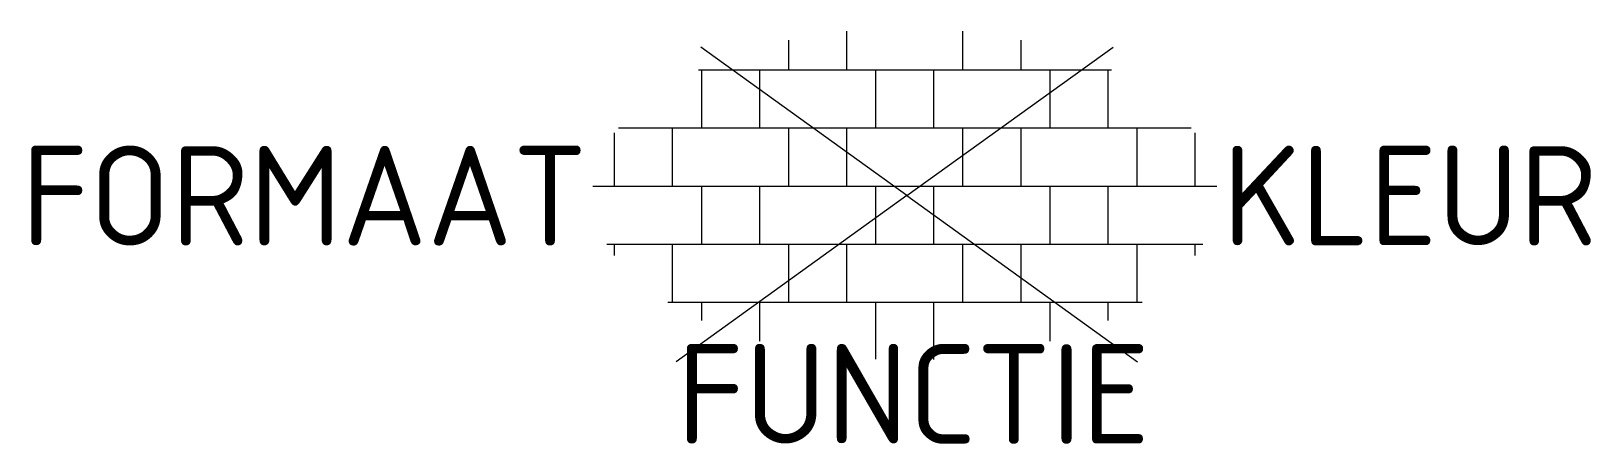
# Model space of a CAD drawing. Extents: x -15.8 to 12.4, y -4.5 to 3.
import ezdxf
from ezdxf.enums import TextEntityAlignment as Align

# ---------------------------------------------------------------- set-up
doc = ezdxf.new("R2010")
doc.units = 0
doc.styles.add('NLCS-ISO', font='NLCS-ISO.ttf')

msp = doc.modelspace()

# ---------------------------------------------------------------- linework, layer by layer
for p, q in [((-1.086, 2.274), (-1.086, 2.972)), ((1.014, 2.274), (1.014, 2.971)), ((-2.136, 2.274), (-2.136, 2.808)), ((2.064, 2.274), (2.064, 2.809)), ((-3.77, 2.274), (-3.186, 2.274)), ((-3.711, 1.224), (-3.711, 2.274)), ((-3.186, 2.274), (-0.036, 2.274)), ((-2.661, 1.224), (-2.661, 2.274)), ((-0.561, 1.224), (-0.561, 2.274)), ((-0.036, 2.274), (3.114, 2.274)), ((0.489, 1.224), (0.489, 2.274)), ((2.589, 1.224), (2.589, 2.274)), ((3.114, 2.274), (3.699, 2.274)), ((3.639, 1.224), (3.639, 2.274)), ((-5.286, 0.174), (-5.286, 1.133)), ((-5.214, 1.224), (-3.186, 1.224)), ((-4.236, 0.174), (-4.236, 1.224)), ((-3.186, 1.224), (-0.036, 1.224)), ((-2.136, 0.174), (-2.136, 1.224)), ((-1.086, 0.174), (-1.086, 1.224)), ((-0.036, 1.224), (3.114, 1.224)), ((1.014, 0.174), (1.014, 1.224)), ((2.064, 0.174), (2.064, 1.224)), ((3.114, 1.224), (5.142, 1.224)), ((4.164, 0.174), (4.164, 1.224)), ((5.214, 0.174), (5.214, 1.133)), ((-5.678, 0.174), (-3.186, 0.174)), ((-3.711, -0.876), (-3.711, 0.174)), ((-3.186, 0.174), (-0.036, 0.174)), ((-2.661, -0.876), (-2.661, 0.174)), ((-0.561, -0.876), (-0.561, 0.174)), ((-0.036, 0.174), (3.114, 0.174)), ((0.489, -0.876), (0.489, 0.174)), ((2.589, -0.876), (2.589, 0.174)), ((3.114, 0.174), (5.606, 0.174)), ((3.639, -0.876), (3.639, 0.174)), ((-5.425, -0.876), (-3.186, -0.876)), ((-5.286, -1.084), (-5.286, -0.876)), ((-4.236, -1.926), (-4.236, -0.876)), ((-3.186, -0.876), (-0.036, -0.876)), ((-2.136, -1.926), (-2.136, -0.876)), ((-1.086, -1.926), (-1.086, -0.876)), ((-0.036, -0.876), (3.114, -0.876)), ((1.014, -1.926), (1.014, -0.876)), ((2.064, -1.926), (2.064, -0.876)), ((3.114, -0.876), (5.354, -0.876)), ((4.164, -1.926), (4.164, -0.876)), ((5.214, -1.084), (5.214, -0.876)), ((-4.326, -1.926), (-3.186, -1.926)), ((-3.711, -2.254), (-3.711, -1.926)), ((-3.186, -1.926), (-0.036, -1.926)), ((-2.661, -2.631), (-2.661, -1.926)), ((-0.561, -2.958), (-0.561, -1.926)), ((-0.036, -1.926), (3.114, -1.926)), ((0.489, -2.961), (0.489, -1.926)), ((2.589, -2.631), (2.589, -1.926)), ((3.114, -1.926), (4.256, -1.926)), ((3.639, -2.254), (3.639, -1.926))]:
    msp.add_line(p, q)
at = {"ltscale": 0.1}
for q in [(-3.728, 2.684), (3.728, 2.684), (-4.172, -3.003), (4.172, -3.003)]:
    msp.add_line((0, 0), q, dxfattribs=at)

# ---------------------------------------------------------------- texts
at = {"style": 'NLCS-ISO'}
msp.add_attdef('FORMAAT', text='OG', height=1.8, dxfattribs=at).set_placement((-5.778, 0), align=Align.MIDDLE_RIGHT)
msp.add_attdef('KLEUR', text='G', height=1.8, dxfattribs=at).set_placement((5.706, 0), align=Align.MIDDLE_LEFT)
at = {"style": 'NLCS-ISO', "flags": 1}
msp.add_attdef('FUNCTIE', text='', height=1.8, dxfattribs=at).set_placement((0.116, -3.585), align=Align.MIDDLE_CENTER)

doc.saveas('drawing.dxf')
